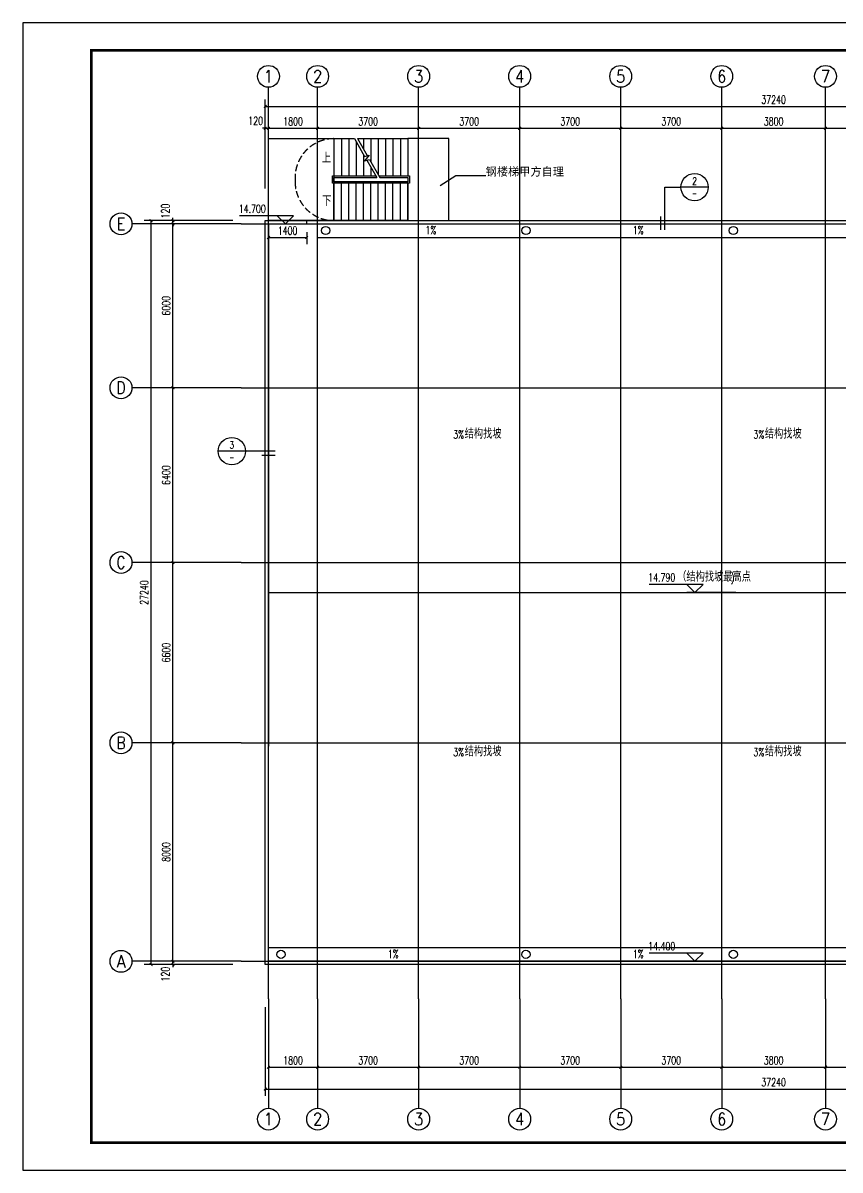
# Model space of a CAD drawing. Extents: x -522490 to 417652, y 450811 to 1108047.
# Drawn here: x 343352 to 373278, y 729325 to 771325 of the extents above; entities that cross this region are included whole.
import ezdxf
from ezdxf.enums import TextEntityAlignment as Align

# ---------------------------------------------------------------- set-up
doc = ezdxf.new("R2010")
doc.units = 0
doc.header["$LTSCALE"] = 1000
doc.header["$MEASUREMENT"] = 0
doc.linetypes.add('DASH', pattern=[0.35, 0.25, -0.1])
for name, color, linetype in [('46', 7, 'Continuous'), ('AXIS', 3, 'Continuous'), ('AXIS_TEXT', 7, 'Continuous'), ('DIM_ELEV', 3, 'Continuous'), ('DIM_IDEN', 3, 'Continuous'), ('DIM_SYMB', 3, 'Continuous'), ('DOTE', 1, 'Continuous'), ('PUB_DIM', 3, 'Continuous'), ('PUB_TEXT', 7, 'Continuous'), ('PUB_TITLE', 4, 'Continuous'), ('STAIR', 2, 'Continuous')]:
    doc.layers.add(name, color=color, linetype=linetype)
doc.styles.add('_TCH_AXIS', font='COMPLEX', dxfattribs={"bigfont": 'GBCBIG'})
doc.styles.add('_TCH_DIM', font='SIMPLEX', dxfattribs={"bigfont": 'GBCBIG'})
doc.styles.add('_TCH_DIM_T3', font='SIMPLEX', dxfattribs={"width": 0.705882, "bigfont": 'GBCBIG'})
doc.styles.add('_TCH_LABEL', font='COMPLEX', dxfattribs={"bigfont": 'GBCBIG'})
doc.styles.add('COMPLEX', font='COMPLEX')
doc.styles.add('宋体', font='')
doc.styles.get('宋体').set_extended_font_data('SimSun')
doc.dimstyles.new('_TCH_ARCH&&100', dxfattribs={"dimtxt": 297.5, "dimasz": 100, "dimexe": 250, "dimexo": 300, "dimgap": 100, "dimtad": 1, "dimdec": 0, "dimzin": 0, "dimdsep": 46, "dimtxsty": '_TCH_DIM_T3', "dimblk": 'ARCHTICK', "dimcen": 0.09, "dimclrt": 7, "dimazin": 2, "dimtfac": 1, "dimtdec": 0, "dimtix": 1, "dimtmove": 2, "dimatfit": 3, "dimfxl": 0, "dimtolj": 1, "dimtzin": 0, "dimarcsym": 0})

# ---------------------------------------------------------------- blocks, each defined once
blk = doc.blocks.new('GGGGG')
at = {"linetype": 'DASH'}
blk.add_lwpolyline([(353319, 849225), (353319, 849075)], dxfattribs=at)
for centre, start, end in [((354744, 849225), 89.9998, 180), ((354744, 849075), 180, 270.0002)]:
    blk.add_arc(centre, 1425, start, end, dxfattribs=at)
blk = doc.blocks.new('_ArchTick')
at = {"color": 0, "linetype": 'ByBlock', "const_width": 0.4}
blk.add_lwpolyline([(-0.5, -0.5), (0.5, 0.5)], dxfattribs=at)
blk = doc.blocks.new('*D96')
at = {"layer": 'Defpoints', "color": 0}
for p in [(352344, 763968), (353744, 763968), (353744, 763471)]:
    blk.add_point(p, dxfattribs=at)
at = {"layer": 'PUB_DIM', "color": 0, "lineweight": -2}
for p, q in [((352344, 763668), (352344, 763221)), ((353744, 763668), (353744, 763221)), ((352344, 763471), (353744, 763471))]:
    blk.add_line(p, q, dxfattribs=at)
at = {"layer": 'PUB_DIM', "color": 0, "lineweight": -2, "xscale": 100, "yscale": 100, "zscale": 100, "rotation": 180}
blk.add_blockref('_ArchTick', (352344, 763471), dxfattribs=at)
at = {"layer": 'PUB_DIM', "color": 0, "lineweight": -2, "xscale": 100, "yscale": 100, "zscale": 100}
blk.add_blockref('_ArchTick', (353744, 763471), dxfattribs=at)
at = {"layer": 'PUB_DIM', "color": 7, "insert": (353044, 763720), "char_height": 297.5, "attachment_point": 5, "style": '_TCH_DIM_T3'}
blk.add_mtext('\\A1;1400', dxfattribs=at)
blk = doc.blocks.new('*D342')
at = {"layer": 'AXIS', "color": 0, "lineweight": -2}
for p, q in [((351044, 736968), (348594, 736968)), ((351044, 736848), (348594, 736848)), ((348844, 736968), (348844, 737068)), ((348844, 736848), (348844, 736968)), ((348844, 736848), (348844, 736748))]:
    blk.add_line(p, q, dxfattribs=at)
at = {"layer": 'Defpoints', "color": 0}
for p in [(348844, 736968), (351344, 736968), (351344, 736848)]:
    blk.add_point(p, dxfattribs=at)
at = {"layer": 'AXIS', "color": 0, "lineweight": -2, "xscale": 100, "yscale": 100, "zscale": 100}
for p, rotation in [((348844, 736968), 270), ((348844, 736848), 90)]:
    blk.add_blockref('_ArchTick', p, dxfattribs=dict(at, rotation=rotation))
at = {"layer": 'AXIS', "color": 7, "insert": (348569, 736498), "char_height": 297.5, "attachment_point": 5, "rotation": 90, "style": '_TCH_DIM_T3'}
blk.add_mtext('\\A1;120', dxfattribs=at)
blk = doc.blocks.new('*D343')
at = {"layer": 'AXIS', "color": 0, "lineweight": -2}
for p, q in [((351044, 744968), (348594, 744968)), ((348844, 736968), (348844, 744968)), ((351044, 736968), (348594, 736968))]:
    blk.add_line(p, q, dxfattribs=at)
at = {"layer": 'Defpoints', "color": 0}
for p in [(348844, 744968), (351344, 744968), (351344, 736968)]:
    blk.add_point(p, dxfattribs=at)
at = {"layer": 'AXIS', "color": 0, "lineweight": -2, "xscale": 100, "yscale": 100, "zscale": 100}
for p, rotation in [((348844, 744968), 90), ((348844, 736968), 270)]:
    blk.add_blockref('_ArchTick', p, dxfattribs=dict(at, rotation=rotation))
at = {"layer": 'AXIS', "color": 7, "insert": (348596, 740968), "char_height": 297.5, "attachment_point": 5, "rotation": 90, "style": '_TCH_DIM_T3'}
blk.add_mtext('\\A1;8000', dxfattribs=at)
blk = doc.blocks.new('*D344')
at = {"layer": 'AXIS', "color": 0, "lineweight": -2}
for p, q in [((351044, 751568), (348594, 751568)), ((348844, 744968), (348844, 751568)), ((351044, 744968), (348594, 744968))]:
    blk.add_line(p, q, dxfattribs=at)
at = {"layer": 'Defpoints', "color": 0}
for p in [(348844, 751568), (351344, 751568), (351344, 744968)]:
    blk.add_point(p, dxfattribs=at)
at = {"layer": 'AXIS', "color": 0, "lineweight": -2, "xscale": 100, "yscale": 100, "zscale": 100}
for p, rotation in [((348844, 751568), 90), ((348844, 744968), 270)]:
    blk.add_blockref('_ArchTick', p, dxfattribs=dict(at, rotation=rotation))
at = {"layer": 'AXIS', "color": 7, "insert": (348596, 748268), "char_height": 297.5, "attachment_point": 5, "rotation": 90, "style": '_TCH_DIM_T3'}
blk.add_mtext('\\A1;6600', dxfattribs=at)
blk = doc.blocks.new('*D345')
at = {"layer": 'AXIS', "color": 0, "lineweight": -2}
for p, q in [((351044, 757968), (348594, 757968)), ((348844, 751568), (348844, 757968)), ((351044, 751568), (348594, 751568))]:
    blk.add_line(p, q, dxfattribs=at)
at = {"layer": 'Defpoints', "color": 0}
for p in [(348844, 757968), (351344, 757968), (351344, 751568)]:
    blk.add_point(p, dxfattribs=at)
at = {"layer": 'AXIS', "color": 0, "lineweight": -2, "xscale": 100, "yscale": 100, "zscale": 100}
for p, rotation in [((348844, 757968), 90), ((348844, 751568), 270)]:
    blk.add_blockref('_ArchTick', p, dxfattribs=dict(at, rotation=rotation))
at = {"layer": 'AXIS', "color": 7, "insert": (348596, 754768), "char_height": 297.5, "attachment_point": 5, "rotation": 90, "style": '_TCH_DIM_T3'}
blk.add_mtext('\\A1;6400', dxfattribs=at)
blk = doc.blocks.new('*D346')
at = {"layer": 'AXIS', "color": 0, "lineweight": -2}
for p, q in [((351044, 763968), (348594, 763968)), ((348844, 757968), (348844, 763968)), ((351044, 757968), (348594, 757968))]:
    blk.add_line(p, q, dxfattribs=at)
at = {"layer": 'Defpoints', "color": 0}
for p in [(348844, 763968), (351344, 763968), (351344, 757968)]:
    blk.add_point(p, dxfattribs=at)
at = {"layer": 'AXIS', "color": 0, "lineweight": -2, "xscale": 100, "yscale": 100, "zscale": 100}
for p, rotation in [((348844, 763968), 90), ((348844, 757968), 270)]:
    blk.add_blockref('_ArchTick', p, dxfattribs=dict(at, rotation=rotation))
at = {"layer": 'AXIS', "color": 7, "insert": (348596, 760968), "char_height": 297.5, "attachment_point": 5, "rotation": 90, "style": '_TCH_DIM_T3'}
blk.add_mtext('\\A1;6000', dxfattribs=at)
blk = doc.blocks.new('*D347')
at = {"layer": 'AXIS', "color": 0, "lineweight": -2}
for p, q in [((351044, 764088), (348594, 764088)), ((348844, 764088), (348844, 764188)), ((348844, 763968), (348844, 764088)), ((351044, 763968), (348594, 763968)), ((348844, 763968), (348844, 763868))]:
    blk.add_line(p, q, dxfattribs=at)
at = {"layer": 'Defpoints', "color": 0}
for p in [(348844, 764088), (351344, 764088), (351344, 763968)]:
    blk.add_point(p, dxfattribs=at)
at = {"layer": 'AXIS', "color": 0, "lineweight": -2, "xscale": 100, "yscale": 100, "zscale": 100}
for p, rotation in [((348844, 764088), 270), ((348844, 763968), 90)]:
    blk.add_blockref('_ArchTick', p, dxfattribs=dict(at, rotation=rotation))
at = {"layer": 'AXIS', "color": 7, "insert": (348569, 764438), "char_height": 297.5, "attachment_point": 5, "rotation": 90, "style": '_TCH_DIM_T3'}
blk.add_mtext('\\A1;120', dxfattribs=at)
blk = doc.blocks.new('*D348')
at = {"layer": 'AXIS', "color": 0, "lineweight": -2}
for p, q in [((351044, 764088), (347794, 764088)), ((348044, 736848), (348044, 764088)), ((351044, 736848), (347794, 736848))]:
    blk.add_line(p, q, dxfattribs=at)
at = {"layer": 'Defpoints', "color": 0}
for p in [(348044, 764088), (351344, 764088), (351344, 736848)]:
    blk.add_point(p, dxfattribs=at)
at = {"layer": 'AXIS', "color": 0, "lineweight": -2, "xscale": 100, "yscale": 100, "zscale": 100}
for p, rotation in [((348044, 764088), 90), ((348044, 736848), 270)]:
    blk.add_blockref('_ArchTick', p, dxfattribs=dict(at, rotation=rotation))
at = {"layer": 'AXIS', "color": 7, "insert": (347796, 750468), "char_height": 297.5, "attachment_point": 5, "rotation": 90, "style": '_TCH_DIM_T3'}
blk.add_mtext('\\A1;27240', dxfattribs=at)
blk = doc.blocks.new('*D349')
at = {"layer": 'AXIS', "color": 0, "lineweight": -2}
for p, q in [((352224, 767468), (352124, 767468)), ((352224, 765268), (352224, 767718)), ((352224, 767468), (352344, 767468)), ((352344, 765268), (352344, 767718)), ((352344, 767468), (352444, 767468))]:
    blk.add_line(p, q, dxfattribs=at)
at = {"layer": 'Defpoints', "color": 0}
for p in [(352344, 767468), (352224, 764968), (352344, 764968)]:
    blk.add_point(p, dxfattribs=at)
at = {"layer": 'AXIS', "color": 0, "lineweight": -2, "xscale": 100, "yscale": 100, "zscale": 100}
blk.add_blockref('_ArchTick', (352224, 767468), dxfattribs=at)
at = {"layer": 'AXIS', "color": 0, "lineweight": -2, "xscale": 100, "yscale": 100, "zscale": 100, "rotation": 180}
blk.add_blockref('_ArchTick', (352344, 767468), dxfattribs=at)
at = {"layer": 'AXIS', "color": 7, "insert": (351874, 767743), "char_height": 297.5, "attachment_point": 5, "style": '_TCH_DIM_T3'}
blk.add_mtext('\\A1;120', dxfattribs=at)
blk = doc.blocks.new('*D350')
at = {"layer": 'AXIS', "color": 0, "lineweight": -2}
for p, q in [((352344, 765268), (352344, 767718)), ((352344, 767468), (354144, 767468)), ((354144, 765268), (354144, 767718))]:
    blk.add_line(p, q, dxfattribs=at)
at = {"layer": 'Defpoints', "color": 0}
for p in [(354144, 767468), (352344, 764968), (354144, 764968)]:
    blk.add_point(p, dxfattribs=at)
at = {"layer": 'AXIS', "color": 0, "lineweight": -2, "xscale": 100, "yscale": 100, "zscale": 100, "rotation": 180}
blk.add_blockref('_ArchTick', (352344, 767468), dxfattribs=at)
at = {"layer": 'AXIS', "color": 0, "lineweight": -2, "xscale": 100, "yscale": 100, "zscale": 100}
blk.add_blockref('_ArchTick', (354144, 767468), dxfattribs=at)
at = {"layer": 'AXIS', "color": 7, "insert": (353244, 767717), "char_height": 297.5, "attachment_point": 5, "style": '_TCH_DIM_T3'}
blk.add_mtext('\\A1;1800', dxfattribs=at)
blk = doc.blocks.new('*D351')
at = {"layer": 'AXIS', "color": 0, "lineweight": -2}
for p, q in [((354144, 765268), (354144, 767718)), ((354144, 767468), (357844, 767468)), ((357844, 765268), (357844, 767718))]:
    blk.add_line(p, q, dxfattribs=at)
at = {"layer": 'Defpoints', "color": 0}
for p in [(357844, 767468), (354144, 764968), (357844, 764968)]:
    blk.add_point(p, dxfattribs=at)
at = {"layer": 'AXIS', "color": 0, "lineweight": -2, "xscale": 100, "yscale": 100, "zscale": 100, "rotation": 180}
blk.add_blockref('_ArchTick', (354144, 767468), dxfattribs=at)
at = {"layer": 'AXIS', "color": 0, "lineweight": -2, "xscale": 100, "yscale": 100, "zscale": 100}
blk.add_blockref('_ArchTick', (357844, 767468), dxfattribs=at)
at = {"layer": 'AXIS', "color": 7, "insert": (355994, 767717), "char_height": 297.5, "attachment_point": 5, "style": '_TCH_DIM_T3'}
blk.add_mtext('\\A1;3700', dxfattribs=at)
blk = doc.blocks.new('*D352')
at = {"layer": 'AXIS', "color": 0, "lineweight": -2}
for p, q in [((357844, 765268), (357844, 767718)), ((357844, 767468), (361544, 767468)), ((361544, 765268), (361544, 767718))]:
    blk.add_line(p, q, dxfattribs=at)
at = {"layer": 'Defpoints', "color": 0}
for p in [(361544, 767468), (357844, 764968), (361544, 764968)]:
    blk.add_point(p, dxfattribs=at)
at = {"layer": 'AXIS', "color": 0, "lineweight": -2, "xscale": 100, "yscale": 100, "zscale": 100, "rotation": 180}
blk.add_blockref('_ArchTick', (357844, 767468), dxfattribs=at)
at = {"layer": 'AXIS', "color": 0, "lineweight": -2, "xscale": 100, "yscale": 100, "zscale": 100}
blk.add_blockref('_ArchTick', (361544, 767468), dxfattribs=at)
at = {"layer": 'AXIS', "color": 7, "insert": (359694, 767717), "char_height": 297.5, "attachment_point": 5, "style": '_TCH_DIM_T3'}
blk.add_mtext('\\A1;3700', dxfattribs=at)
blk = doc.blocks.new('*D353')
at = {"layer": 'AXIS', "color": 0, "lineweight": -2}
for p, q in [((361544, 765268), (361544, 767718)), ((361544, 767468), (365244, 767468)), ((365244, 765268), (365244, 767718))]:
    blk.add_line(p, q, dxfattribs=at)
at = {"layer": 'Defpoints', "color": 0}
for p in [(365244, 767468), (361544, 764968), (365244, 764968)]:
    blk.add_point(p, dxfattribs=at)
at = {"layer": 'AXIS', "color": 0, "lineweight": -2, "xscale": 100, "yscale": 100, "zscale": 100, "rotation": 180}
blk.add_blockref('_ArchTick', (361544, 767468), dxfattribs=at)
at = {"layer": 'AXIS', "color": 0, "lineweight": -2, "xscale": 100, "yscale": 100, "zscale": 100}
blk.add_blockref('_ArchTick', (365244, 767468), dxfattribs=at)
at = {"layer": 'AXIS', "color": 7, "insert": (363394, 767717), "char_height": 297.5, "attachment_point": 5, "style": '_TCH_DIM_T3'}
blk.add_mtext('\\A1;3700', dxfattribs=at)
blk = doc.blocks.new('*D354')
at = {"layer": 'AXIS', "color": 0, "lineweight": -2}
for p, q in [((365244, 765268), (365244, 767718)), ((365244, 767468), (368944, 767468)), ((368944, 765268), (368944, 767718))]:
    blk.add_line(p, q, dxfattribs=at)
at = {"layer": 'Defpoints', "color": 0}
for p in [(368944, 767468), (365244, 764968), (368944, 764968)]:
    blk.add_point(p, dxfattribs=at)
at = {"layer": 'AXIS', "color": 0, "lineweight": -2, "xscale": 100, "yscale": 100, "zscale": 100, "rotation": 180}
blk.add_blockref('_ArchTick', (365244, 767468), dxfattribs=at)
at = {"layer": 'AXIS', "color": 0, "lineweight": -2, "xscale": 100, "yscale": 100, "zscale": 100}
blk.add_blockref('_ArchTick', (368944, 767468), dxfattribs=at)
at = {"layer": 'AXIS', "color": 7, "insert": (367094, 767717), "char_height": 297.5, "attachment_point": 5, "style": '_TCH_DIM_T3'}
blk.add_mtext('\\A1;3700', dxfattribs=at)
blk = doc.blocks.new('*D355')
at = {"layer": 'AXIS', "color": 0, "lineweight": -2}
for p, q in [((368944, 765268), (368944, 767718)), ((368944, 767468), (372744, 767468)), ((372744, 765268), (372744, 767718))]:
    blk.add_line(p, q, dxfattribs=at)
at = {"layer": 'Defpoints', "color": 0}
for p in [(372744, 767468), (368944, 764968), (372744, 764968)]:
    blk.add_point(p, dxfattribs=at)
at = {"layer": 'AXIS', "color": 0, "lineweight": -2, "xscale": 100, "yscale": 100, "zscale": 100, "rotation": 180}
blk.add_blockref('_ArchTick', (368944, 767468), dxfattribs=at)
at = {"layer": 'AXIS', "color": 0, "lineweight": -2, "xscale": 100, "yscale": 100, "zscale": 100}
blk.add_blockref('_ArchTick', (372744, 767468), dxfattribs=at)
at = {"layer": 'AXIS', "color": 7, "insert": (370844, 767717), "char_height": 297.5, "attachment_point": 5, "style": '_TCH_DIM_T3'}
blk.add_mtext('\\A1;3800', dxfattribs=at)
blk = doc.blocks.new('*D356')
at = {"layer": 'AXIS', "color": 0, "lineweight": -2}
for p, q in [((372744, 765268), (372744, 767718)), ((372744, 767468), (376444, 767468)), ((376444, 765268), (376444, 767718))]:
    blk.add_line(p, q, dxfattribs=at)
at = {"layer": 'Defpoints', "color": 0}
for p in [(376444, 767468), (372744, 764968), (376444, 764968)]:
    blk.add_point(p, dxfattribs=at)
at = {"layer": 'AXIS', "color": 0, "lineweight": -2, "xscale": 100, "yscale": 100, "zscale": 100, "rotation": 180}
blk.add_blockref('_ArchTick', (372744, 767468), dxfattribs=at)
at = {"layer": 'AXIS', "color": 0, "lineweight": -2, "xscale": 100, "yscale": 100, "zscale": 100}
blk.add_blockref('_ArchTick', (376444, 767468), dxfattribs=at)
at = {"layer": 'AXIS', "color": 7, "insert": (374594, 767717), "char_height": 297.5, "attachment_point": 5, "style": '_TCH_DIM_T3'}
blk.add_mtext('\\A1;3700', dxfattribs=at)
blk = doc.blocks.new('*D362')
at = {"layer": 'AXIS', "color": 0, "lineweight": -2}
for p, q in [((352224, 765268), (352224, 768518)), ((352224, 768268), (389464, 768268)), ((389464, 765268), (389464, 768518))]:
    blk.add_line(p, q, dxfattribs=at)
at = {"layer": 'Defpoints', "color": 0}
for p in [(389464, 768268), (352224, 764968), (389464, 764968)]:
    blk.add_point(p, dxfattribs=at)
at = {"layer": 'AXIS', "color": 0, "lineweight": -2, "xscale": 100, "yscale": 100, "zscale": 100, "rotation": 180}
blk.add_blockref('_ArchTick', (352224, 768268), dxfattribs=at)
at = {"layer": 'AXIS', "color": 0, "lineweight": -2, "xscale": 100, "yscale": 100, "zscale": 100}
blk.add_blockref('_ArchTick', (389464, 768268), dxfattribs=at)
at = {"layer": 'AXIS', "color": 7, "insert": (370844, 768517), "char_height": 297.5, "attachment_point": 5, "style": '_TCH_DIM_T3'}
blk.add_mtext('\\A1;37240', dxfattribs=at)
blk = doc.blocks.new('*D363')
at = {"layer": 'AXIS', "color": 0, "lineweight": -2}
for p, q in [((352344, 735290), (352344, 732840)), ((354144, 735290), (354144, 732840)), ((352344, 733090), (354144, 733090))]:
    blk.add_line(p, q, dxfattribs=at)
at = {"layer": 'Defpoints', "color": 0}
for p in [(352344, 735590), (354144, 735590), (354144, 733090)]:
    blk.add_point(p, dxfattribs=at)
at = {"layer": 'AXIS', "color": 0, "lineweight": -2, "xscale": 100, "yscale": 100, "zscale": 100, "rotation": 180}
blk.add_blockref('_ArchTick', (352344, 733090), dxfattribs=at)
at = {"layer": 'AXIS', "color": 0, "lineweight": -2, "xscale": 100, "yscale": 100, "zscale": 100}
blk.add_blockref('_ArchTick', (354144, 733090), dxfattribs=at)
at = {"layer": 'AXIS', "color": 7, "insert": (353244, 733339), "char_height": 297.5, "attachment_point": 5, "style": '_TCH_DIM_T3'}
blk.add_mtext('\\A1;1800', dxfattribs=at)
blk = doc.blocks.new('*D364')
at = {"layer": 'AXIS', "color": 0, "lineweight": -2}
for p, q in [((354144, 735290), (354144, 732840)), ((357844, 735290), (357844, 732840)), ((354144, 733090), (357844, 733090))]:
    blk.add_line(p, q, dxfattribs=at)
at = {"layer": 'Defpoints', "color": 0}
for p in [(354144, 735590), (357844, 735590), (357844, 733090)]:
    blk.add_point(p, dxfattribs=at)
at = {"layer": 'AXIS', "color": 0, "lineweight": -2, "xscale": 100, "yscale": 100, "zscale": 100, "rotation": 180}
blk.add_blockref('_ArchTick', (354144, 733090), dxfattribs=at)
at = {"layer": 'AXIS', "color": 0, "lineweight": -2, "xscale": 100, "yscale": 100, "zscale": 100}
blk.add_blockref('_ArchTick', (357844, 733090), dxfattribs=at)
at = {"layer": 'AXIS', "color": 7, "insert": (355994, 733339), "char_height": 297.5, "attachment_point": 5, "style": '_TCH_DIM_T3'}
blk.add_mtext('\\A1;3700', dxfattribs=at)
blk = doc.blocks.new('*D365')
at = {"layer": 'AXIS', "color": 0, "lineweight": -2}
for p, q in [((357844, 735290), (357844, 732840)), ((361544, 735290), (361544, 732840)), ((357844, 733090), (361544, 733090))]:
    blk.add_line(p, q, dxfattribs=at)
at = {"layer": 'Defpoints', "color": 0}
for p in [(357844, 735590), (361544, 735590), (361544, 733090)]:
    blk.add_point(p, dxfattribs=at)
at = {"layer": 'AXIS', "color": 0, "lineweight": -2, "xscale": 100, "yscale": 100, "zscale": 100, "rotation": 180}
blk.add_blockref('_ArchTick', (357844, 733090), dxfattribs=at)
at = {"layer": 'AXIS', "color": 0, "lineweight": -2, "xscale": 100, "yscale": 100, "zscale": 100}
blk.add_blockref('_ArchTick', (361544, 733090), dxfattribs=at)
at = {"layer": 'AXIS', "color": 7, "insert": (359694, 733339), "char_height": 297.5, "attachment_point": 5, "style": '_TCH_DIM_T3'}
blk.add_mtext('\\A1;3700', dxfattribs=at)
blk = doc.blocks.new('*D366')
at = {"layer": 'AXIS', "color": 0, "lineweight": -2}
for p, q in [((361544, 735290), (361544, 732840)), ((365244, 735290), (365244, 732840)), ((361544, 733090), (365244, 733090))]:
    blk.add_line(p, q, dxfattribs=at)
at = {"layer": 'Defpoints', "color": 0}
for p in [(361544, 735590), (365244, 735590), (365244, 733090)]:
    blk.add_point(p, dxfattribs=at)
at = {"layer": 'AXIS', "color": 0, "lineweight": -2, "xscale": 100, "yscale": 100, "zscale": 100, "rotation": 180}
blk.add_blockref('_ArchTick', (361544, 733090), dxfattribs=at)
at = {"layer": 'AXIS', "color": 0, "lineweight": -2, "xscale": 100, "yscale": 100, "zscale": 100}
blk.add_blockref('_ArchTick', (365244, 733090), dxfattribs=at)
at = {"layer": 'AXIS', "color": 7, "insert": (363394, 733339), "char_height": 297.5, "attachment_point": 5, "style": '_TCH_DIM_T3'}
blk.add_mtext('\\A1;3700', dxfattribs=at)
blk = doc.blocks.new('*D367')
at = {"layer": 'AXIS', "color": 0, "lineweight": -2}
for p, q in [((365244, 735290), (365244, 732840)), ((368944, 735290), (368944, 732840)), ((365244, 733090), (368944, 733090))]:
    blk.add_line(p, q, dxfattribs=at)
at = {"layer": 'Defpoints', "color": 0}
for p in [(365244, 735590), (368944, 735590), (368944, 733090)]:
    blk.add_point(p, dxfattribs=at)
at = {"layer": 'AXIS', "color": 0, "lineweight": -2, "xscale": 100, "yscale": 100, "zscale": 100, "rotation": 180}
blk.add_blockref('_ArchTick', (365244, 733090), dxfattribs=at)
at = {"layer": 'AXIS', "color": 0, "lineweight": -2, "xscale": 100, "yscale": 100, "zscale": 100}
blk.add_blockref('_ArchTick', (368944, 733090), dxfattribs=at)
at = {"layer": 'AXIS', "color": 7, "insert": (367094, 733339), "char_height": 297.5, "attachment_point": 5, "style": '_TCH_DIM_T3'}
blk.add_mtext('\\A1;3700', dxfattribs=at)
blk = doc.blocks.new('*D368')
at = {"layer": 'AXIS', "color": 0, "lineweight": -2}
for p, q in [((368944, 735290), (368944, 732840)), ((372744, 735290), (372744, 732840)), ((368944, 733090), (372744, 733090))]:
    blk.add_line(p, q, dxfattribs=at)
at = {"layer": 'Defpoints', "color": 0}
for p in [(368944, 735590), (372744, 735590), (372744, 733090)]:
    blk.add_point(p, dxfattribs=at)
at = {"layer": 'AXIS', "color": 0, "lineweight": -2, "xscale": 100, "yscale": 100, "zscale": 100, "rotation": 180}
blk.add_blockref('_ArchTick', (368944, 733090), dxfattribs=at)
at = {"layer": 'AXIS', "color": 0, "lineweight": -2, "xscale": 100, "yscale": 100, "zscale": 100}
blk.add_blockref('_ArchTick', (372744, 733090), dxfattribs=at)
at = {"layer": 'AXIS', "color": 7, "insert": (370844, 733339), "char_height": 297.5, "attachment_point": 5, "style": '_TCH_DIM_T3'}
blk.add_mtext('\\A1;3800', dxfattribs=at)
blk = doc.blocks.new('*D369')
at = {"layer": 'AXIS', "color": 0, "lineweight": -2}
for p, q in [((372744, 735290), (372744, 732840)), ((376444, 735290), (376444, 732840)), ((372744, 733090), (376444, 733090))]:
    blk.add_line(p, q, dxfattribs=at)
at = {"layer": 'Defpoints', "color": 0}
for p in [(372744, 735590), (376444, 735590), (376444, 733090)]:
    blk.add_point(p, dxfattribs=at)
at = {"layer": 'AXIS', "color": 0, "lineweight": -2, "xscale": 100, "yscale": 100, "zscale": 100, "rotation": 180}
blk.add_blockref('_ArchTick', (372744, 733090), dxfattribs=at)
at = {"layer": 'AXIS', "color": 0, "lineweight": -2, "xscale": 100, "yscale": 100, "zscale": 100}
blk.add_blockref('_ArchTick', (376444, 733090), dxfattribs=at)
at = {"layer": 'AXIS', "color": 7, "insert": (374594, 733339), "char_height": 297.5, "attachment_point": 5, "style": '_TCH_DIM_T3'}
blk.add_mtext('\\A1;3700', dxfattribs=at)
blk = doc.blocks.new('*D375')
at = {"layer": 'AXIS', "color": 0, "lineweight": -2}
for p, q in [((352224, 735290), (352224, 732040)), ((389464, 735290), (389464, 732040)), ((352224, 732290), (389464, 732290))]:
    blk.add_line(p, q, dxfattribs=at)
at = {"layer": 'Defpoints', "color": 0}
for p in [(352224, 735590), (389464, 735590), (389464, 732290)]:
    blk.add_point(p, dxfattribs=at)
at = {"layer": 'AXIS', "color": 0, "lineweight": -2, "xscale": 100, "yscale": 100, "zscale": 100, "rotation": 180}
blk.add_blockref('_ArchTick', (352224, 732290), dxfattribs=at)
at = {"layer": 'AXIS', "color": 0, "lineweight": -2, "xscale": 100, "yscale": 100, "zscale": 100}
blk.add_blockref('_ArchTick', (389464, 732290), dxfattribs=at)
at = {"layer": 'AXIS', "color": 7, "insert": (370844, 732539), "char_height": 297.5, "attachment_point": 5, "style": '_TCH_DIM_T3'}
blk.add_mtext('\\A1;37240', dxfattribs=at)
blk = doc.blocks.new('_AXISO')
blk.add_circle((0, 0), 0.5)
at = {"layer": 'AXIS_TEXT', "style": 'COMPLEX', "width": 1.041667}
blk.add_attdef('A', text='', height=0.56, dxfattribs=at).set_placement((-0.25, -0.28), (0.25, -0.28), align=Align.FIT)

msp = doc.modelspace()

# ---------------------------------------------------------------- linework, layer by layer
for p, q in [((352344.3, 763967.9), (352344.3, 764087.9)), ((353744.3, 763967.9), (353744.3, 764087.9)), ((357614.3, 764087.9), (359114.3, 764087.9)), ((354144.3, 763967.9), (389344.3, 763967.9)), ((354144.3, 763467.9), (389344.3, 763467.9)), ((352344.3, 750467.9), (380024.3, 750467.9)), ((352344.3, 737467.9), (380144.3, 737467.9))]:
    msp.add_line(p, q)
for points in [[(352344.3, 764087.9), (352344.3, 767087.9), (354744.3, 767087.9), (354744.3, 764087.9)], [(352224.3, 764087.9), (389464.3, 764087.9), (389464.3, 736847.9), (352224.3, 736847.9)], [(352344.3, 763967.9), (389344.3, 763967.9), (389344.3, 736967.9), (352344.3, 736967.9)]]:
    msp.add_lwpolyline(points, close=True)
for points in [[(360301, 765730.1), (359207.5, 765730.1), (358632.2, 765364.6)], [(352344.3, 763967.9), (352344.3, 744847.9)]]:
    msp.add_lwpolyline(points)
for centre in [(354437.8, 763723.9), (361772.5, 763723.9), (369371.3, 763723.9), (352802.3, 737220.3), (361772.5, 737220.3), (369371.3, 737220.3)]:
    msp.add_circle(centre, 150)
at = {"layer": 'AXIS'}
for p, q in [((352344.3, 764967.9), (352344.3, 768967.9)), ((354144.3, 764967.9), (354144.3, 768967.9)), ((357844.3, 764967.9), (357844.3, 768967.9)), ((361544.3, 764967.9), (361544.3, 768967.9)), ((365244.3, 764967.9), (365244.3, 768967.9)), ((368944.3, 764967.9), (368944.3, 768967.9)), ((372744.3, 764967.9), (372744.3, 768967.9)), ((351344.3, 763967.9), (347344.3, 763967.9)), ((351344.3, 757967.9), (347344.3, 757967.9)), ((351344.3, 751567.9), (347344.3, 751567.9)), ((351344.3, 744967.9), (347344.3, 744967.9)), ((351344.3, 736967.9), (347344.3, 736967.9)), ((352344.3, 735590.4), (352344.3, 731590.4)), ((354144.3, 735590.4), (354144.3, 731590.4)), ((357844.3, 735590.4), (357844.3, 731590.4)), ((361544.3, 735590.4), (361544.3, 731590.4)), ((365244.3, 735590.4), (365244.3, 731590.4)), ((368944.3, 735590.4), (368944.3, 731590.4)), ((372744.3, 735590.4), (372744.3, 731590.4))]:
    msp.add_line(p, q, dxfattribs=at)
at = {"layer": 'DIM_ELEV'}
for p, q in [((353264, 764267.9), (351285, 764267.9)), ((352964, 763967.9), (352664, 764267.9)), ((352964, 763967.9), (353264, 764267.9)), ((368262.5, 750767.9), (366283.5, 750767.9)), ((367962.5, 750467.9), (367662.5, 750767.9)), ((367962.5, 750467.9), (368262.5, 750767.9)), ((369462.5, 750467.9), (367662.5, 750467.9)), ((368262.5, 737267.9), (366283.5, 737267.9)), ((367962.5, 736967.9), (367662.5, 737267.9)), ((367962.5, 736967.9), (368262.5, 737267.9)), ((369462.5, 736967.9), (367662.5, 736967.9))]:
    msp.add_line(p, q, dxfattribs=at)
at = {"layer": 'DIM_IDEN'}
for p, q in [((366859.7, 765310.5), (367450, 765310.5)), ((366859.7, 763747.8), (366859.7, 765310.5)), ((368450, 765310.5), (367450, 765310.5)), ((351501.4, 755647.1), (350501.4, 755647.1)), ((350501.4, 755647.1), (350501.4, 755647.1)), ((352595.6, 755647.1), (350501.4, 755647.1))]:
    msp.add_line(p, q, dxfattribs=at)
at = {"layer": 'DIM_IDEN', "const_width": 50}
for points in [[(366709.7, 763747.8), (366709.7, 764247.8)], [(352595.6, 755497.1), (352095.6, 755497.1)]]:
    msp.add_lwpolyline(points, dxfattribs=at)
at = {"layer": 'DIM_IDEN'}
for centre in [(367950, 765310.5), (351001.4, 755647.1)]:
    msp.add_circle(centre, 500, dxfattribs=at)
at = {"layer": 'DIM_SYMB'}
for points in [[(354609.3, 766375.4, 0, 0, 0), (355524.3, 766375.4, 80, 0, 0), (355824.3, 766375.4, 0, 0, 0)], [(354609.3, 764800.4, 0, 0, 0), (358194.3, 764800.4, 0, 0, 0), (358194.3, 766375.4, 0, 0, 0), (356394.3, 766375.4, 80, 0, 0), (356094.3, 766375.4, 0, 0, 0)], [(357990, 763739.6, 0, 0, 0), (355927.5, 763739.6, 80, 0, 0), (355627.5, 763739.6, 0, 0, 0)], [(365579.3, 763739.6, 0, 0, 0), (363516.8, 763739.6, 80, 0, 0), (363216.8, 763739.6, 0, 0, 0)], [(373178.1, 763739.6, 0, 0, 0), (371115.6, 763739.6, 80, 0, 0), (370815.6, 763739.6, 0, 0, 0)], [(359796.2, 756562.5, 0, 0, 0), (359796.2, 758624.9, 80, 0, 0), (359796.2, 758924.9, 0, 0, 0)], [(370788.9, 756562.5, 0, 0, 0), (370788.9, 758624.9, 80, 0, 0), (370788.9, 758924.9, 0, 0, 0)], [(359796.2, 744373.3, 0, 0, 0), (359796.2, 742310.8, 80, 0, 0), (359796.2, 742010.8, 0, 0, 0)], [(370788.9, 744373.3, 0, 0, 0), (370788.9, 742310.8, 80, 0, 0), (370788.9, 742010.8, 0, 0, 0)], [(356609.2, 737236, 0, 0, 0), (354546.7, 737236, 80, 0, 0), (354246.7, 737236, 0, 0, 0)], [(365579.3, 737236, 0, 0, 0), (363516.8, 737236, 80, 0, 0), (363216.8, 737236, 0, 0, 0)], [(373178.1, 737236, 0, 0, 0), (371115.6, 737236, 80, 0, 0), (370815.6, 737236, 0, 0, 0)]]:
    msp.add_lwpolyline(points, format="xyseb", dxfattribs=at)
at = {"layer": 'DOTE'}
for p, q in [((352344.3, 735590.4), (352344.3, 764967.9)), ((354144.3, 735590.4), (354144.3, 764967.9)), ((357844.3, 735590.4), (357844.3, 764967.9)), ((361544.3, 735590.4), (361544.3, 764967.9)), ((365244.3, 735590.4), (365244.3, 764967.9)), ((368944.3, 735590.4), (368944.3, 764967.9)), ((372744.3, 735590.4), (372744.3, 764967.9)), ((351344.3, 763967.9), (390100.6, 763967.9)), ((351344.3, 757967.9), (390100.6, 757967.9)), ((351344.3, 751567.9), (390100.6, 751567.9)), ((351344.3, 744967.9), (390100.6, 744967.9)), ((351344.3, 736967.9), (390100.6, 736967.9))]:
    msp.add_line(p, q, dxfattribs=at)
at = {"layer": 'PUB_TITLE'}
msp.add_lwpolyline([(343352.5, 729324.8), (402752.5, 729324.8), (402752.5, 771324.8), (343352.5, 771324.8)], close=True, dxfattribs=at)
at = {"layer": 'PUB_TITLE', "const_width": 100}
msp.add_lwpolyline([(345852.5, 730324.8), (401752.5, 730324.8), (401752.5, 770324.8), (345852.5, 770324.8)], close=True, dxfattribs=at)
at = {"layer": 'STAIR'}
for p, q in [((354744.3, 767087.9), (355490.3, 767087.9)), ((354744.3, 767087.9), (354744.3, 765722.9)), ((355014.3, 767087.9), (355014.3, 765722.9)), ((355284.3, 767087.9), (355284.3, 765722.9)), ((355490.3, 767087.9), (355864.4, 766439.8)), ((355554.3, 766976.8), (355554.3, 765722.9)), ((355605.7, 767087.9), (357444.3, 767087.9)), ((355605.7, 767087.9), (355964.4, 766466.6)), ((355824.3, 767087.9), (355824.3, 766709.2)), ((356094.3, 767087.9), (356094.3, 766241.5)), ((356364.3, 767087.9), (356364.3, 765773.9)), ((356634.3, 767087.9), (356634.3, 765722.9)), ((356904.3, 767087.9), (356904.3, 765722.9)), ((357174.3, 767087.9), (357174.3, 765722.9)), ((357444.3, 767087.9), (357444.3, 765722.9)), ((358944.3, 767087.9), (357444.3, 767087.9)), ((357444.3, 767087.9), (357444.3, 765722.9)), ((358944.3, 764087.9), (358944.3, 767087.9)), ((355824.3, 766509.2), (355824.3, 765722.9)), ((356036.8, 766485.9), (355863.9, 766279.9)), ((355863.9, 766279.9), (356044.3, 766328.2)), ((355864.4, 766439.8), (356036.8, 766485.9)), ((355944.3, 766301.4), (356313, 765662.9)), ((356044.3, 766328.2), (356428.4, 765662.9)), ((354684.3, 765452.9), (354684.3, 765722.9)), ((354684.3, 765722.9), (356278.3, 765722.9)), ((354744.3, 765662.9), (356313, 765662.9)), ((354744.3, 765512.9), (354744.3, 765662.9)), ((354744.3, 765662.9), (356313, 765662.9)), ((354744.3, 765662.9), (354744.3, 765512.9)), ((356094.3, 766041.5), (356094.3, 765722.9)), ((356393.8, 765722.9), (357504.3, 765722.9)), ((356428.4, 765662.9), (357444.3, 765662.9)), ((356428.4, 765662.9), (357444.3, 765662.9)), ((357444.3, 765662.9), (357444.3, 765512.9)), ((357444.3, 765662.9), (357444.3, 765512.9)), ((357504.3, 765722.9), (357504.3, 765452.9)), ((357504.3, 765452.9), (354684.3, 765452.9)), ((357444.3, 765512.9), (354744.3, 765512.9)), ((357444.3, 765512.9), (354744.3, 765512.9)), ((354744.3, 764087.9), (354744.3, 765452.9)), ((355014.3, 764087.9), (355014.3, 765452.9)), ((355284.3, 764087.9), (355284.3, 765452.9)), ((355554.3, 764087.9), (355554.3, 765452.9)), ((355824.3, 764087.9), (355824.3, 765452.9)), ((356094.3, 764087.9), (356094.3, 765452.9)), ((356364.3, 764087.9), (356364.3, 765452.9)), ((356634.3, 764087.9), (356634.3, 765452.9)), ((356904.3, 764087.9), (356904.3, 765452.9)), ((357174.3, 764087.9), (357174.3, 765452.9)), ((357444.3, 764087.9), (357444.3, 765452.9)), ((357444.3, 765452.9), (357444.3, 764087.9)), ((357444.3, 764087.9), (354744.3, 764087.9)), ((357444.3, 764087.9), (358944.3, 764087.9))]:
    msp.add_line(p, q, dxfattribs=at)

# ---------------------------------------------------------------- block references
msp.add_blockref('GGGGG', (0, -83562.1))
at = {"layer": 'AXIS'}
ref = msp.add_blockref('_AXISO', (352344.3, 769367.9), dxfattribs=dict(at, xscale=800, yscale=800, zscale=800))
ref.add_attrib('A', '1', dxfattribs={"layer": 'AXIS_TEXT', "height": 451.1, "style": '_TCH_AXIS', "width": 1.716475}).set_placement((352178.4, 769142.3), (352510.3, 769142.3), align=Align.FIT)
ref = msp.add_blockref('_AXISO', (354144.3, 769367.9), dxfattribs=dict(at, xscale=800, yscale=800, zscale=800))
ref.add_attrib('A', '2', dxfattribs={"layer": 'AXIS_TEXT', "height": 450.2, "style": '_TCH_AXIS', "width": 1.109827}).set_placement((353977.8, 769142.8), (354310.9, 769142.8), align=Align.FIT)
ref = msp.add_blockref('_AXISO', (357844.3, 769367.9), dxfattribs=dict(at, xscale=800, yscale=800, zscale=800))
ref.add_attrib('A', '3', dxfattribs={"layer": 'AXIS_TEXT', "height": 452, "style": '_TCH_AXIS', "width": 1.097143}).set_placement((357679, 769141.9), (358009.7, 769141.9), align=Align.FIT)
ref = msp.add_blockref('_AXISO', (361544.3, 769367.9), dxfattribs=dict(at, xscale=800, yscale=800, zscale=800))
ref.add_attrib('A', '4', dxfattribs={"layer": 'AXIS_TEXT', "height": 450.2, "style": '_TCH_AXIS', "width": 0.971098}).set_placement((361377.8, 769142.8), (361710.9, 769142.8), align=Align.FIT)
ref = msp.add_blockref('_AXISO', (365244.3, 769367.9), dxfattribs=dict(at, xscale=800, yscale=800, zscale=800))
ref.add_attrib('A', '5', dxfattribs={"layer": 'AXIS_TEXT', "height": 450.2, "style": '_TCH_AXIS', "width": 1.109827}).set_placement((365077.8, 769142.8), (365410.9, 769142.8), align=Align.FIT)
ref = msp.add_blockref('_AXISO', (368944.3, 769367.9), dxfattribs=dict(at, xscale=800, yscale=800, zscale=800))
ref.add_attrib('A', '6', dxfattribs={"layer": 'AXIS_TEXT', "height": 452, "style": '_TCH_AXIS', "width": 1.097143}).set_placement((368779, 769141.9), (369109.7, 769141.9), align=Align.FIT)
ref = msp.add_blockref('_AXISO', (372744.3, 769367.9), dxfattribs=dict(at, xscale=800, yscale=800, zscale=800))
ref.add_attrib('A', '7', dxfattribs={"layer": 'AXIS_TEXT', "height": 450.2, "style": '_TCH_AXIS', "width": 1.109827}).set_placement((372577.8, 769142.8), (372910.9, 769142.8), align=Align.FIT)
ref = msp.add_blockref('_AXISO', (346944.3, 763967.9), dxfattribs=dict(at, xscale=800, yscale=800, zscale=800))
ref.add_attrib('A', 'E', dxfattribs={"layer": 'AXIS_TEXT', "height": 448.3, "style": '_TCH_AXIS', "width": 0.982456}).set_placement((346776.6, 763743.7), (347112.1, 763743.7), align=Align.FIT)
ref = msp.add_blockref('_AXISO', (346944.3, 757967.9), dxfattribs=dict(at, xscale=800, yscale=800, zscale=800))
ref.add_attrib('A', 'D', dxfattribs={"layer": 'AXIS_TEXT', "height": 448.3, "style": '_TCH_AXIS', "width": 0.924665}).set_placement((346776.6, 757743.7), (347112.1, 757743.7), align=Align.FIT)
ref = msp.add_blockref('_AXISO', (346944.3, 751567.9), dxfattribs=dict(at, xscale=800, yscale=800, zscale=800))
ref.add_attrib('A', 'C', dxfattribs={"layer": 'AXIS_TEXT', "height": 452, "style": '_TCH_AXIS', "width": 1.024}).set_placement((346779, 751341.9), (347109.7, 751341.9), align=Align.FIT)
ref = msp.add_blockref('_AXISO', (346944.3, 744967.9), dxfattribs=dict(at, xscale=800, yscale=800, zscale=800))
ref.add_attrib('A', 'B', dxfattribs={"layer": 'AXIS_TEXT', "height": 448.3, "style": '_TCH_AXIS', "width": 0.924665}).set_placement((346776.6, 744743.7), (347112.1, 744743.7), align=Align.FIT)
ref = msp.add_blockref('_AXISO', (346944.3, 736967.9), dxfattribs=dict(at, xscale=800, yscale=800, zscale=800))
ref.add_attrib('A', 'A', dxfattribs={"layer": 'AXIS_TEXT', "height": 452, "style": '_TCH_AXIS', "width": 0.853333}).set_placement((346779, 736741.9), (347109.7, 736741.9), align=Align.FIT)
ref = msp.add_blockref('_AXISO', (352344.3, 731190.4), dxfattribs=dict(at, xscale=800, yscale=800, zscale=800))
ref.add_attrib('A', '1', dxfattribs={"layer": 'AXIS_TEXT', "height": 451.1, "style": '_TCH_AXIS', "width": 1.716475}).set_placement((352178.4, 730964.8), (352510.3, 730964.8), align=Align.FIT)
ref = msp.add_blockref('_AXISO', (354144.3, 731190.4), dxfattribs=dict(at, xscale=800, yscale=800, zscale=800))
ref.add_attrib('A', '2', dxfattribs={"layer": 'AXIS_TEXT', "height": 450.2, "style": '_TCH_AXIS', "width": 1.109827}).set_placement((353977.8, 730965.3), (354310.9, 730965.3), align=Align.FIT)
ref = msp.add_blockref('_AXISO', (357844.3, 731190.4), dxfattribs=dict(at, xscale=800, yscale=800, zscale=800))
ref.add_attrib('A', '3', dxfattribs={"layer": 'AXIS_TEXT', "height": 452, "style": '_TCH_AXIS', "width": 1.097143}).set_placement((357679, 730964.4), (358009.7, 730964.4), align=Align.FIT)
ref = msp.add_blockref('_AXISO', (361544.3, 731190.4), dxfattribs=dict(at, xscale=800, yscale=800, zscale=800))
ref.add_attrib('A', '4', dxfattribs={"layer": 'AXIS_TEXT', "height": 450.2, "style": '_TCH_AXIS', "width": 0.971098}).set_placement((361377.8, 730965.3), (361710.9, 730965.3), align=Align.FIT)
ref = msp.add_blockref('_AXISO', (365244.3, 731190.4), dxfattribs=dict(at, xscale=800, yscale=800, zscale=800))
ref.add_attrib('A', '5', dxfattribs={"layer": 'AXIS_TEXT', "height": 450.2, "style": '_TCH_AXIS', "width": 1.109827}).set_placement((365077.8, 730965.3), (365410.9, 730965.3), align=Align.FIT)
ref = msp.add_blockref('_AXISO', (368944.3, 731190.4), dxfattribs=dict(at, xscale=800, yscale=800, zscale=800))
ref.add_attrib('A', '6', dxfattribs={"layer": 'AXIS_TEXT', "height": 452, "style": '_TCH_AXIS', "width": 1.097143}).set_placement((368779, 730964.4), (369109.7, 730964.4), align=Align.FIT)
ref = msp.add_blockref('_AXISO', (372744.3, 731190.4), dxfattribs=dict(at, xscale=800, yscale=800, zscale=800))
ref.add_attrib('A', '7', dxfattribs={"layer": 'AXIS_TEXT', "height": 450.2, "style": '_TCH_AXIS', "width": 1.109827}).set_placement((372577.8, 730965.3), (372910.9, 730965.3), align=Align.FIT)

# ---------------------------------------------------------------- texts
at = {"layer": '46', "linetype": 'Continuous', "style": '宋体'}
msp.add_text('钢楼梯甲方自理', height=300, dxfattribs=at).set_placement((360301, 765730.1))
at = {"layer": 'PUB_TEXT', "style": '_TCH_DIM'}
for s, height, p in [('上', 337.6, (354295.8, 766200.4)), ('下', 337.6, (354314.5, 764625.4)), ('结构找坡', 337.59, (359529.6, 756107.5)), ('结构找坡', 337.59, (370522.3, 756107.5)), ('（结构找坡最高点', 337.59, (367313.5, 750872.9)), ('结构找坡', 337.59, (359529.6, 744478.3)), ('结构找坡', 337.59, (370522.3, 744478.3))]:
    msp.add_text(s, height=height, dxfattribs=at).set_placement(p)
at = {"layer": 'PUB_TEXT', "style": '_TCH_LABEL'}
for s, p, p2 in [('2', (367863, 765403.1), (368037, 765403.1)), ('3', (350914.4, 755739.6), (351088.4, 755739.6))]:
    msp.add_text(s, height=261, dxfattribs=at).set_placement(p, p2, align=Align.FIT)
at = {"layer": 'PUB_TEXT', "style": '_TCH_LABEL', "width": 0.777778}
for p, p2 in [((367863, 764957), (368037, 764957)), ((350914.4, 755293.5), (351088.4, 755293.5))]:
    msp.add_text('-', height=261, dxfattribs=at).set_placement(p, p2, align=Align.FIT)
at = {"layer": 'PUB_TEXT', "style": '_TCH_DIM', "width": 0.705882}
for s, p in [('14.700', (351255, 764372.9)), ('1%', (358095, 763590.9)), ('1%', (365684.3, 763590.9)), ('3%', (359109.6, 756107.5)), ('3%', (370102.3, 756107.5)), ('14.790', (366253.5, 750872.9)), (')', (369279.4, 750872.9)), ('3%', (359109.6, 744478.3)), ('3%', (370102.3, 744478.3)), ('14.400', (366253.5, 737372.9)), ('1%', (356714.2, 737087.2)), ('1%', (365684.3, 737087.2))]:
    msp.add_text(s, height=297.5, dxfattribs=at).set_placement(p)

# ---------------------------------------------------------------- dimensions: what is measured, and where the dimension line sits
at = {"layer": 'AXIS'}
for p1, p2, distance, picture, middle in [((352224.3, 764967.9), (389464.3, 764967.9), 3300, '*D362', (370844.3, 768516.6)), ((352344.3, 764967.9), (354144.3, 764967.9), 2500, '*D350', (353244.3, 767716.6)), ((354144.3, 764967.9), (357844.3, 764967.9), 2500, '*D351', (355994.3, 767716.6)), ((357844.3, 764967.9), (361544.3, 764967.9), 2500, '*D352', (359694.3, 767716.6)), ((361544.3, 764967.9), (365244.3, 764967.9), 2500, '*D353', (363394.3, 767716.6)), ((365244.3, 764967.9), (368944.3, 764967.9), 2500, '*D354', (367094.3, 767716.6)), ((368944.3, 764967.9), (372744.3, 764967.9), 2500, '*D355', (370844.3, 767716.6)), ((372744.3, 764967.9), (376444.3, 764967.9), 2500, '*D356', (374594.3, 767716.6)), ((351344.3, 736847.9), (351344.3, 764087.9), 3300, '*D348', (347795.6, 750467.9)), ((351344.3, 757967.9), (351344.3, 763967.9), 2500, '*D346', (348595.6, 760967.9)), ((351344.3, 751567.9), (351344.3, 757967.9), 2500, '*D345', (348595.6, 754767.9)), ((351344.3, 744967.9), (351344.3, 751567.9), 2500, '*D344', (348595.6, 748267.9)), ((351344.3, 736967.9), (351344.3, 744967.9), 2500, '*D343', (348595.6, 740967.9)), ((352224.3, 735590.4), (389464.3, 735590.4), -3300, '*D375', (370844.3, 732539.1)), ((352344.3, 735590.4), (354144.3, 735590.4), -2500, '*D363', (353244.3, 733339.1)), ((354144.3, 735590.4), (357844.3, 735590.4), -2500, '*D364', (355994.3, 733339.1)), ((357844.3, 735590.4), (361544.3, 735590.4), -2500, '*D365', (359694.3, 733339.1)), ((361544.3, 735590.4), (365244.3, 735590.4), -2500, '*D366', (363394.3, 733339.1)), ((365244.3, 735590.4), (368944.3, 735590.4), -2500, '*D367', (367094.3, 733339.1)), ((368944.3, 735590.4), (372744.3, 735590.4), -2500, '*D368', (370844.3, 733339.1)), ((372744.3, 735590.4), (376444.3, 735590.4), -2500, '*D369', (374594.3, 733339.1))]:
    dim = msp.add_aligned_dim(p1=p1, p2=p2, distance=distance, dimstyle='_TCH_ARCH&&100', dxfattribs=at)
    dim.commit()
    dim.dimension.update_dxf_attribs({"geometry": picture, "text_midpoint": middle})
for base, p1, p2, angle, picture, middle in [((352344.3, 767467.9), (352224.3, 764967.9), (352344.3, 764967.9), 0, '*D349', (351874.3, 767742.9)), ((348844.3, 764087.9), (351344.3, 763967.9), (351344.3, 764087.9), 90, '*D347', (348569.3, 764437.9)), ((348844.3, 736967.9), (351344.3, 736847.9), (351344.3, 736967.9), 90, '*D342', (348569.3, 736497.9))]:
    dim = msp.add_linear_dim(base=base, p1=p1, p2=p2, angle=angle, dimstyle='_TCH_ARCH&&100', dxfattribs=at)
    dim.commit()
    dim.dimension.update_dxf_attribs({"geometry": picture, "text_midpoint": middle, "dimtype": 129})
at = {"layer": 'PUB_DIM'}
dim = msp.add_aligned_dim(p1=(352344.3, 763967.9), p2=(353744.3, 763967.9), distance=-496.4, dimstyle='_TCH_ARCH&&100', dxfattribs=at)
dim.commit()
dim.dimension.update_dxf_attribs({"geometry": '*D96', "text_midpoint": (353044.3, 763720.2)})

doc.saveas('drawing.dxf')
